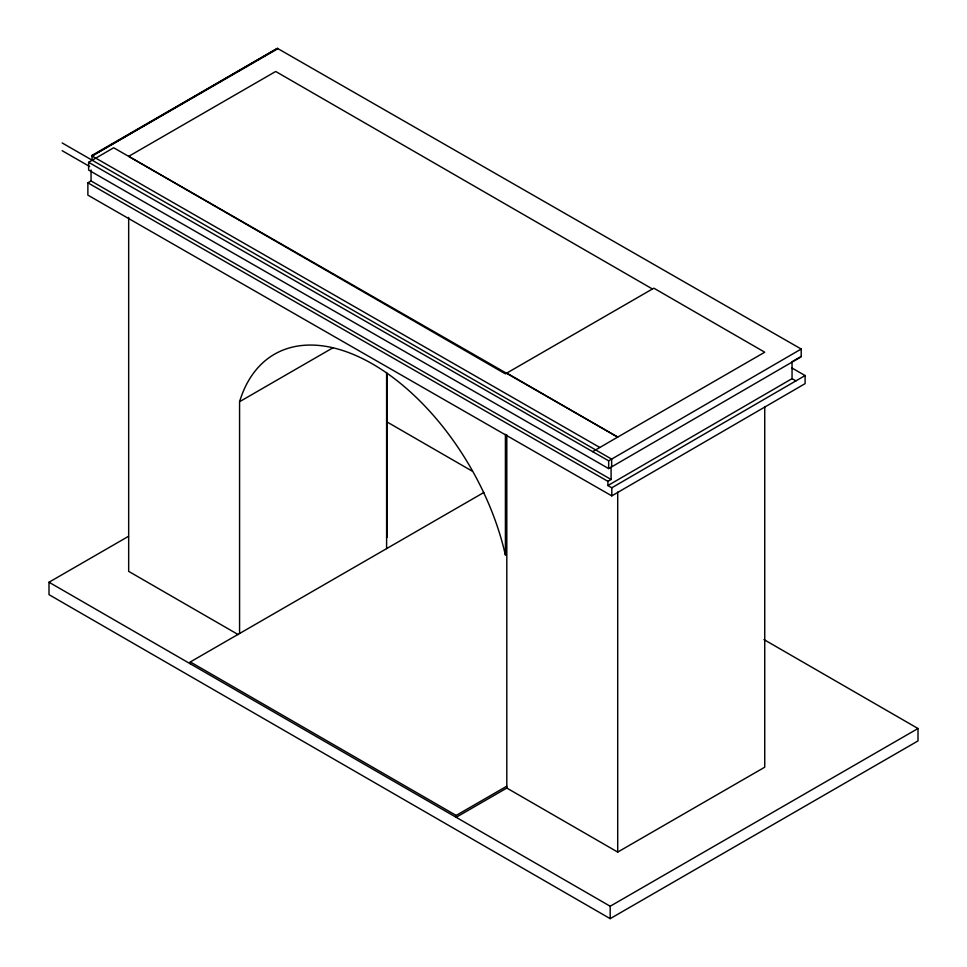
<?xml version="1.0" encoding="UTF-8"?>
<svg xmlns="http://www.w3.org/2000/svg" width="967" height="967" viewBox="0 0 967 967"><rect width="100%" height="100%" fill="white"/><g stroke="black" fill="none" stroke-linecap="round" stroke-linejoin="round"><path stroke-width="1.45" d="M92.034 160.425L92.034 155.989L277.42 48.35L801.208 349.039L801.208 356.787L608.666 468.596L88.626 170.071L88.626 162.311L113.683 147.77L617.708 437.096L764.74 352.206L653.837 288.178L505.403 373.878L128.671 156.364L275.704 71.473L652.435 288.988M792.021 368.04L805.1 375.547L805.1 383.645L611.797 495.878L87.876 195.129L87.876 182.811L91.055 180.962L91.055 170.023M592.65 451.649L617.708 437.096L506.805 373.069M608.666 468.596L608.666 460.836L801.208 349.039M801.208 356.424L792.046 361.743L792.046 378.641L607.917 485.555L611.797 487.791L805.1 375.547M607.917 485.555L607.917 481.336L611.096 479.487L611.096 467.182M92.034 155.989L277.952 48.652L277.42 48.35L91.502 155.687L599.818 447.479M239.574 633.506L239.574 401.704L333.252 347.612M763.966 639.586L917.997 728.514L917.997 740.927L610.189 918.65L49.003 594.657L49.003 582.231L128.563 536.298M190.318 663.821L190.318 661.948L483.863 492.469M190.318 661.948L456.146 815.423L506.805 786.183M764.74 406.539L764.74 767.194L617.708 852.084L506.805 788.057L456.146 817.308L456.146 815.423M49.003 582.231L610.189 906.236L917.997 728.514M792.046 378.641L795.938 380.877M62.154 142.947L611.652 459.107L611.652 466.856M88.626 162.311L608.666 460.836M62.154 150.695L89.629 166.505M91.055 180.962L611.096 479.487M87.876 182.811L607.917 481.336M386.909 421.89L471.956 471.002M238.269 634.63L128.671 571.364L128.671 217.357M617.708 492.07L617.708 852.084M611.797 487.791L611.797 495.878M610.189 906.236L610.189 918.65M506.805 434.884L506.805 788.057M505.403 434.304L505.403 555.179A196.108 113.224 60 0 0 372.488 363.955A196.108 113.224 60 0 0 239.574 401.704M387.187 374.314L387.187 537.422M386.607 372.5L386.607 548.615"/></g></svg>
